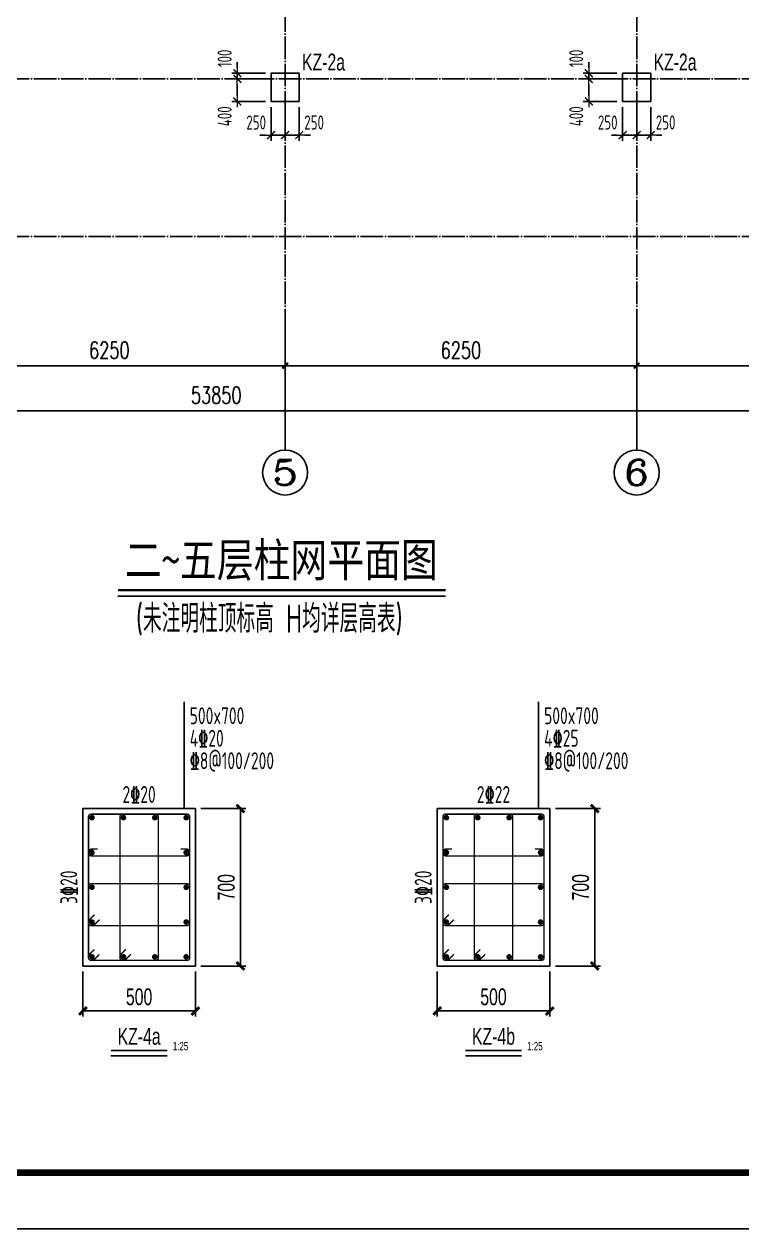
# Model space of a CAD drawing. Extents: x -441005 to 725361, y -182459 to 319313.
# Drawn here: x -6291 to 6471, y -86950 to -65526 of the extents above; entities that cross this region are included whole.
import ezdxf
from ezdxf.enums import TextEntityAlignment as Align

# ---------------------------------------------------------------- set-up
doc = ezdxf.new("R2010")
doc.units = 0
doc.header["$LTSCALE"] = 100
doc.linetypes.add('DOTE', pattern=[2.42, 2, -0.2, 0.02, -0.2])
doc.layers.get('0').update_dxf_attribs({"linetype": 'CONTINUOUS'})
doc.layers.get('Defpoints').update_dxf_attribs({"linetype": 'CONTINUOUS'})
for name, color, linetype in [('AXIS', 3, 'CONTINUOUS'), ('AXIS_TEXT', 7, 'CONTINUOUS'), ('COLU', 7, 'CONTINUOUS'), ('DOTE', 8, 'DOTE'), ('link', 6, 'CONTINUOUS'), ('outline', 7, 'CONTINUOUS'), ('REIN', 1, 'CONTINUOUS'), ('S说明&图名', 4, 'CONTINUOUS'), ('TEXT', 7, 'CONTINUOUS'), ('z-计算配筋', 7, 'CONTINUOUS'), ('z-详图标注', 3, 'CONTINUOUS'), ('图框', 7, 'CONTINUOUS')]:
    doc.layers.add(name, color=color, linetype=linetype)
doc.layers.add('COLU-平法定位', color=3, linetype='ByLayer', lineweight=18)
doc.styles.add('_TCH_AXIS', font='COMPLEX', dxfattribs={"bigfont": 'GBCBIG'})
doc.styles.add('_TCH_DIM_T3', font='simplex_.ttf', dxfattribs={"width": 0.705882, "bigfont": 'GBCBIG'})
doc.styles.add('BW_Dim', font='Bweng.shx', dxfattribs={"width": 0.7, "bigfont": 'hztxt.shx'})
doc.styles.add('BW_Label', font='Bweng.shx', dxfattribs={"width": 0.7, "bigfont": 'hztxt.shx'})
doc.styles.add('BW_Rein', font='Tssdeng.shx', dxfattribs={"width": 0.7, "bigfont": 'hztxt.shx'})
doc.styles.add('COMPLEX', font='COMPLEX')
doc.styles.add('STK', font='simhei_1.ttf')
doc.styles.add('TCCAD_Dimension', font='Tssdeng.shx', dxfattribs={"width": 0.7, "bigfont": 'hztxt.shx'})
doc.styles.add('TSSD_Rein', font='Tssdeng.shx', dxfattribs={"width": 0.7, "bigfont": '1.shx'})
doc.dimstyles.new('_TCH_ARCH&&100', dxfattribs={"dimtxt": 297.5, "dimasz": 100, "dimexe": 250, "dimexo": 300, "dimgap": 126.25, "dimtad": 1, "dimdec": 0, "dimzin": 0, "dimdsep": 46, "dimtxsty": '_TCH_DIM_T3', "dimblk": 'ARCHTICK', "dimcen": 0.09, "dimclrt": 7, "dimazin": 2, "dimtfac": 1, "dimtdec": 0, "dimtix": 1, "dimtmove": 2, "dimatfit": 3, "dimfxl": 0, "dimtolj": 1, "dimtzin": 0, "dimarcsym": 0})
doc.dimstyles.new('Cyz_25_100', dxfattribs={"dimtxt": 300, "dimasz": 100, "dimexe": 100, "dimexo": 100, "dimgap": 100, "dimtad": 1, "dimdec": 0, "dimlfac": 0.25, "dimzin": 0, "dimdsep": 46, "dimtxsty": 'BW_Dim', "dimblk": '_bwk', "dimcen": 0, "dimclrt": 7, "dimadec": 0, "dimazin": 0, "dimtfac": 1, "dimtdec": 0, "dimtix": 1, "dimtmove": 2, "dimatfit": 0, "dimfxl": 0, "dimtolj": 1, "dimtzin": 0, "dimarcsym": 0})
doc.dimstyles.new('TCCAD_100_100', dxfattribs={"dimtxt": 250, "dimasz": 100, "dimexe": 100, "dimexo": 100, "dimgap": 100, "dimtad": 1, "dimdec": 0, "dimzin": 0, "dimdsep": 46, "dimtxsty": 'TCCAD_Dimension', "dimblk": '_TCDBK100_100', "dimcen": 0, "dimclrt": 7, "dimadec": 0, "dimazin": 0, "dimtfac": 1, "dimtdec": 0, "dimtix": 1, "dimtmove": 2, "dimatfit": 3, "dimfxl": 0, "dimtolj": 1, "dimtzin": 0, "dimarcsym": 0})

# ---------------------------------------------------------------- blocks, each defined once
blk = doc.blocks.new('_AXISO')
blk.add_circle((0, 0), 0.5)
at = {"layer": 'AXIS_TEXT', "style": 'COMPLEX', "width": 1.041667}
blk.add_attdef('A', text='', height=0.56, dxfattribs=at).set_placement((-0.25, -0.28), (0.25, -0.28), align=Align.FIT)
blk = doc.blocks.new('_ArchTick')
at = {"color": 0, "linetype": 'ByBlock', "const_width": 0.4}
blk.add_lwpolyline([(-0.5, -0.5), (0.5, 0.5)], dxfattribs=at)
blk = doc.blocks.new('*D909')
at = {"layer": 'AXIS', "color": 0, "lineweight": -2}
for p, q in [((-7900, -70900), (-7900, -71850)), ((-1650, -70900), (-1650, -71850)), ((-7900, -71600), (-1650, -71600))]:
    blk.add_line(p, q, dxfattribs=at)
at = {"layer": 'Defpoints', "color": 0}
for p in [(-7900, -70600), (-1650, -70600), (-1650, -71600)]:
    blk.add_point(p, dxfattribs=at)
at = {"layer": 'AXIS', "color": 0, "lineweight": -2, "xscale": 100, "yscale": 100, "zscale": 100, "rotation": 180}
blk.add_blockref('_ArchTick', (-7900, -71600), dxfattribs=at)
at = {"layer": 'AXIS', "color": 0, "lineweight": -2, "xscale": 100, "yscale": 100, "zscale": 100}
blk.add_blockref('_ArchTick', (-1650, -71600), dxfattribs=at)
at = {"layer": 'AXIS', "color": 7, "insert": (-4775, -71325), "char_height": 297.5, "attachment_point": 5, "style": '_TCH_DIM_T3'}
blk.add_mtext('\\A1;6250', dxfattribs=at)
blk = doc.blocks.new('*D910')
at = {"layer": 'AXIS', "color": 0, "lineweight": -2}
for p, q in [((-1650, -70900), (-1650, -71850)), ((4600, -70900), (4600, -71850)), ((-1650, -71600), (4600, -71600))]:
    blk.add_line(p, q, dxfattribs=at)
at = {"layer": 'Defpoints', "color": 0}
for p in [(-1650, -70600), (4600, -70600), (4600, -71600)]:
    blk.add_point(p, dxfattribs=at)
at = {"layer": 'AXIS', "color": 0, "lineweight": -2, "xscale": 100, "yscale": 100, "zscale": 100, "rotation": 180}
blk.add_blockref('_ArchTick', (-1650, -71600), dxfattribs=at)
at = {"layer": 'AXIS', "color": 0, "lineweight": -2, "xscale": 100, "yscale": 100, "zscale": 100}
blk.add_blockref('_ArchTick', (4600, -71600), dxfattribs=at)
at = {"layer": 'AXIS', "color": 7, "insert": (1475, -71325), "char_height": 297.5, "attachment_point": 5, "style": '_TCH_DIM_T3'}
blk.add_mtext('\\A1;6250', dxfattribs=at)
blk = doc.blocks.new('*D911')
at = {"layer": 'AXIS', "color": 0, "lineweight": -2}
for p, q in [((4600, -70900), (4600, -71850)), ((10850, -70900), (10850, -71850)), ((4600, -71600), (10850, -71600))]:
    blk.add_line(p, q, dxfattribs=at)
at = {"layer": 'Defpoints', "color": 0}
for p in [(4600, -70600), (10850, -70600), (10850, -71600)]:
    blk.add_point(p, dxfattribs=at)
at = {"layer": 'AXIS', "color": 0, "lineweight": -2, "xscale": 100, "yscale": 100, "zscale": 100, "rotation": 180}
blk.add_blockref('_ArchTick', (4600, -71600), dxfattribs=at)
at = {"layer": 'AXIS', "color": 0, "lineweight": -2, "xscale": 100, "yscale": 100, "zscale": 100}
blk.add_blockref('_ArchTick', (10850, -71600), dxfattribs=at)
at = {"layer": 'AXIS', "color": 7, "insert": (7725, -71325), "char_height": 297.5, "attachment_point": 5, "style": '_TCH_DIM_T3'}
blk.add_mtext('\\A1;6250', dxfattribs=at)
blk = doc.blocks.new('*D918')
at = {"layer": 'AXIS', "color": 0, "lineweight": -2}
for p, q in [((-29800, -70900), (-29800, -72650)), ((24050, -70900), (24050, -72650)), ((-29800, -72400), (24050, -72400))]:
    blk.add_line(p, q, dxfattribs=at)
at = {"layer": 'Defpoints', "color": 0}
for p in [(-29800, -70600), (24050, -70600), (24050, -72400)]:
    blk.add_point(p, dxfattribs=at)
at = {"layer": 'AXIS', "color": 0, "lineweight": -2, "xscale": 100, "yscale": 100, "zscale": 100, "rotation": 180}
blk.add_blockref('_ArchTick', (-29800, -72400), dxfattribs=at)
at = {"layer": 'AXIS', "color": 0, "lineweight": -2, "xscale": 100, "yscale": 100, "zscale": 100}
blk.add_blockref('_ArchTick', (24050, -72400), dxfattribs=at)
at = {"layer": 'AXIS', "color": 7, "insert": (-2875, -72125), "char_height": 297.5, "attachment_point": 5, "style": '_TCH_DIM_T3'}
blk.add_mtext('\\A1;53850', dxfattribs=at)
blk = doc.blocks.new('_TCDBK100_100')
blk.add_line((-1, 0), (1, 0))
at = {"const_width": 0.25}
blk.add_lwpolyline([(-0.7, -0.7), (0.7, 0.7)], dxfattribs=at)
blk = doc.blocks.new('*D974')
at = {"layer": 'COLU-平法定位', "color": 0, "linetype": 'Continuous', "lineweight": -2}
for p, q in [((3750, -66300), (3750, -66200)), ((4250, -66400), (3650, -66400)), ((3750, -66400), (3750, -66500)), ((4250, -66500), (3650, -66500)), ((3750, -66600), (3750, -66700))]:
    blk.add_line(p, q, dxfattribs=at)
at = {"layer": 'Defpoints', "color": 0, "linetype": 'Continuous'}
for p in [(4350, -66400), (3750, -66500), (4350, -66500)]:
    blk.add_point(p, dxfattribs=at)
at = {"layer": 'COLU-平法定位', "color": 0, "linetype": 'Continuous', "lineweight": -2, "xscale": 100, "yscale": 100, "zscale": 100}
for p, rotation in [((3750, -66400), 270), ((3750, -66500), 90)]:
    blk.add_blockref('_TCDBK100_100', p, dxfattribs=dict(at, rotation=rotation))
at = {"layer": 'COLU-平法定位', "color": 7, "linetype": 'Continuous', "insert": (3525, -66135), "char_height": 250, "attachment_point": 5, "rotation": 90, "style": 'TCCAD_Dimension'}
blk.add_mtext('\\A1;100', dxfattribs=at)
blk = doc.blocks.new('*D975')
at = {"layer": 'COLU-平法定位', "color": 0, "linetype": 'Continuous', "lineweight": -2}
for p, q in [((4250, -66500), (3650, -66500)), ((3750, -66600), (3750, -66800)), ((4250, -66900), (3650, -66900))]:
    blk.add_line(p, q, dxfattribs=at)
at = {"layer": 'Defpoints', "color": 0, "linetype": 'Continuous'}
for p in [(4350, -66500), (3750, -66900), (4350, -66900)]:
    blk.add_point(p, dxfattribs=at)
at = {"layer": 'COLU-平法定位', "color": 0, "linetype": 'Continuous', "lineweight": -2, "xscale": 100, "yscale": 100, "zscale": 100}
for p, rotation in [((3750, -66500), 90), ((3750, -66900), 270)]:
    blk.add_blockref('_TCDBK100_100', p, dxfattribs=dict(at, rotation=rotation))
at = {"layer": 'COLU-平法定位', "color": 7, "linetype": 'Continuous', "insert": (3525, -67165), "char_height": 250, "attachment_point": 5, "rotation": 90, "style": 'TCCAD_Dimension'}
blk.add_mtext('\\A1;400', dxfattribs=at)
blk = doc.blocks.new('*D976')
at = {"layer": 'COLU-平法定位', "color": 0, "linetype": 'Continuous', "lineweight": -2}
for p, q in [((4600, -67000), (4600, -67600)), ((4850, -67000), (4850, -67600)), ((4500, -67500), (4400, -67500)), ((4850, -67500), (4600, -67500)), ((4950, -67500), (5050, -67500))]:
    blk.add_line(p, q, dxfattribs=at)
at = {"layer": 'Defpoints', "color": 0, "linetype": 'Continuous'}
for p in [(4600, -66900), (4850, -66900), (4600, -67500)]:
    blk.add_point(p, dxfattribs=at)
at = {"layer": 'COLU-平法定位', "color": 0, "linetype": 'Continuous', "lineweight": -2, "xscale": 100, "yscale": 100, "zscale": 100}
for p, rotation in [((4600, -67500), 2.334537313969202e-08), ((4850, -67500), 180.0000000233454)]:
    blk.add_blockref('_TCDBK100_100', p, dxfattribs=dict(at, rotation=rotation))
at = {"layer": 'COLU-平法定位', "color": 7, "linetype": 'Continuous', "insert": (5115, -67275), "char_height": 250, "attachment_point": 5, "rotation": 0, "style": 'TCCAD_Dimension'}
blk.add_mtext('\\A1;250', dxfattribs=at)
blk = doc.blocks.new('*D977')
at = {"layer": 'COLU-平法定位', "color": 0, "linetype": 'Continuous', "lineweight": -2}
for p, q in [((4350, -67000), (4350, -67600)), ((4600, -67000), (4600, -67600)), ((4250, -67500), (4150, -67500)), ((4600, -67500), (4350, -67500)), ((4700, -67500), (4800, -67500))]:
    blk.add_line(p, q, dxfattribs=at)
at = {"layer": 'Defpoints', "color": 0, "linetype": 'Continuous'}
for p in [(4350, -66900), (4600, -66900), (4350, -67500)]:
    blk.add_point(p, dxfattribs=at)
at = {"layer": 'COLU-平法定位', "color": 0, "linetype": 'Continuous', "lineweight": -2, "xscale": 100, "yscale": 100, "zscale": 100}
for p, rotation in [((4350, -67500), 2.334537313969202e-08), ((4600, -67500), 180.0000000233454)]:
    blk.add_blockref('_TCDBK100_100', p, dxfattribs=dict(at, rotation=rotation))
at = {"layer": 'COLU-平法定位', "color": 7, "linetype": 'Continuous', "insert": (4085, -67275), "char_height": 250, "attachment_point": 5, "rotation": 0, "style": 'TCCAD_Dimension'}
blk.add_mtext('\\A1;250', dxfattribs=at)
blk = doc.blocks.new('*D986')
at = {"layer": 'COLU-平法定位', "color": 0, "linetype": 'Continuous', "lineweight": -2}
for p, q in [((-2500, -66300), (-2500, -66200)), ((-2000, -66400), (-2600, -66400)), ((-2500, -66400), (-2500, -66500)), ((-2000, -66500), (-2600, -66500)), ((-2500, -66600), (-2500, -66700))]:
    blk.add_line(p, q, dxfattribs=at)
at = {"layer": 'Defpoints', "color": 0, "linetype": 'Continuous'}
for p in [(-1900, -66400), (-2500, -66500), (-1900, -66500)]:
    blk.add_point(p, dxfattribs=at)
at = {"layer": 'COLU-平法定位', "color": 0, "linetype": 'Continuous', "lineweight": -2, "xscale": 100, "yscale": 100, "zscale": 100}
for p, rotation in [((-2500, -66400), 270), ((-2500, -66500), 90)]:
    blk.add_blockref('_TCDBK100_100', p, dxfattribs=dict(at, rotation=rotation))
at = {"layer": 'COLU-平法定位', "color": 7, "linetype": 'Continuous', "insert": (-2725, -66135), "char_height": 250, "attachment_point": 5, "rotation": 90, "style": 'TCCAD_Dimension'}
blk.add_mtext('\\A1;100', dxfattribs=at)
blk = doc.blocks.new('*D987')
at = {"layer": 'COLU-平法定位', "color": 0, "linetype": 'Continuous', "lineweight": -2}
for p, q in [((-2000, -66500), (-2600, -66500)), ((-2500, -66600), (-2500, -66800)), ((-2000, -66900), (-2600, -66900))]:
    blk.add_line(p, q, dxfattribs=at)
at = {"layer": 'Defpoints', "color": 0, "linetype": 'Continuous'}
for p in [(-1900, -66500), (-2500, -66900), (-1900, -66900)]:
    blk.add_point(p, dxfattribs=at)
at = {"layer": 'COLU-平法定位', "color": 0, "linetype": 'Continuous', "lineweight": -2, "xscale": 100, "yscale": 100, "zscale": 100}
for p, rotation in [((-2500, -66500), 90), ((-2500, -66900), 270)]:
    blk.add_blockref('_TCDBK100_100', p, dxfattribs=dict(at, rotation=rotation))
at = {"layer": 'COLU-平法定位', "color": 7, "linetype": 'Continuous', "insert": (-2725, -67165), "char_height": 250, "attachment_point": 5, "rotation": 90, "style": 'TCCAD_Dimension'}
blk.add_mtext('\\A1;400', dxfattribs=at)
blk = doc.blocks.new('*D988')
at = {"layer": 'COLU-平法定位', "color": 0, "linetype": 'Continuous', "lineweight": -2}
for p, q in [((-1650, -67000), (-1650, -67600)), ((-1400, -67000), (-1400, -67600)), ((-1750, -67500), (-1850, -67500)), ((-1400, -67500), (-1650, -67500)), ((-1300, -67500), (-1200, -67500))]:
    blk.add_line(p, q, dxfattribs=at)
at = {"layer": 'Defpoints', "color": 0, "linetype": 'Continuous'}
for p in [(-1650, -66900), (-1400, -66900), (-1650, -67500)]:
    blk.add_point(p, dxfattribs=at)
at = {"layer": 'COLU-平法定位', "color": 0, "linetype": 'Continuous', "lineweight": -2, "xscale": 100, "yscale": 100, "zscale": 100}
for p, rotation in [((-1650, -67500), 2.334537313969202e-08), ((-1400, -67500), 180.0000000233454)]:
    blk.add_blockref('_TCDBK100_100', p, dxfattribs=dict(at, rotation=rotation))
at = {"layer": 'COLU-平法定位', "color": 7, "linetype": 'Continuous', "insert": (-1135, -67275), "char_height": 250, "attachment_point": 5, "rotation": 0, "style": 'TCCAD_Dimension'}
blk.add_mtext('\\A1;250', dxfattribs=at)
blk = doc.blocks.new('*D989')
at = {"layer": 'COLU-平法定位', "color": 0, "linetype": 'Continuous', "lineweight": -2}
for p, q in [((-1900, -67000), (-1900, -67600)), ((-1650, -67000), (-1650, -67600)), ((-2000, -67500), (-2100, -67500)), ((-1650, -67500), (-1900, -67500)), ((-1550, -67500), (-1450, -67500))]:
    blk.add_line(p, q, dxfattribs=at)
at = {"layer": 'Defpoints', "color": 0, "linetype": 'Continuous'}
for p in [(-1900, -66900), (-1650, -66900), (-1900, -67500)]:
    blk.add_point(p, dxfattribs=at)
at = {"layer": 'COLU-平法定位', "color": 0, "linetype": 'Continuous', "lineweight": -2, "xscale": 100, "yscale": 100, "zscale": 100}
for p, rotation in [((-1900, -67500), 2.334537313969202e-08), ((-1650, -67500), 180.0000000233454)]:
    blk.add_blockref('_TCDBK100_100', p, dxfattribs=dict(at, rotation=rotation))
at = {"layer": 'COLU-平法定位', "color": 7, "linetype": 'Continuous', "insert": (-2165, -67275), "char_height": 250, "attachment_point": 5, "rotation": 0, "style": 'TCCAD_Dimension'}
blk.add_mtext('\\A1;250', dxfattribs=at)
blk = doc.blocks.new('_bwk')
blk.add_line((-1, 0), (0, 0))
blk.add_lwpolyline([(-0.7, -0.7, 0.5, 0.5, 0), (0.7, 0.7, 0.5, 0.5, 0)], format="xyseb")
blk = doc.blocks.new('*D1200')
at = {"layer": 'Defpoints', "color": 0}
for p in [(3054, -79475), (3854, -79475), (3054, -82275)]:
    blk.add_point(p, dxfattribs=at)
at = {"layer": 'z-详图标注', "color": 0, "lineweight": -2}
for p, q in [((3154, -79475), (3954, -79475)), ((3854, -82175), (3854, -79575)), ((3154, -82275), (3954, -82275))]:
    blk.add_line(p, q, dxfattribs=at)
at = {"layer": 'z-详图标注', "color": 0, "lineweight": -2, "xscale": 100, "yscale": 100, "zscale": 100}
for p, rotation in [((3854, -79475), 90), ((3854, -82275), 270)]:
    blk.add_blockref('_bwk', p, dxfattribs=dict(at, rotation=rotation))
at = {"layer": 'z-详图标注', "color": 7, "insert": (3604, -80875), "char_height": 300, "attachment_point": 5, "rotation": 90, "style": 'BW_Dim'}
blk.add_mtext('\\A1;700', dxfattribs=at)
blk = doc.blocks.new('*D1201')
at = {"layer": 'Defpoints', "color": 0}
for p in [(1054, -82275), (3054, -82275), (3054, -83075)]:
    blk.add_point(p, dxfattribs=at)
at = {"layer": 'z-详图标注', "color": 0, "lineweight": -2}
for p, q in [((1054, -82375), (1054, -83175)), ((3054, -82375), (3054, -83175)), ((1154, -83075), (2954, -83075))]:
    blk.add_line(p, q, dxfattribs=at)
at = {"layer": 'z-详图标注', "color": 0, "lineweight": -2, "xscale": 100, "yscale": 100, "zscale": 100, "rotation": 180}
blk.add_blockref('_bwk', (1054, -83075), dxfattribs=at)
at = {"layer": 'z-详图标注', "color": 0, "lineweight": -2, "xscale": 100, "yscale": 100, "zscale": 100}
blk.add_blockref('_bwk', (3054, -83075), dxfattribs=at)
at = {"layer": 'z-详图标注', "color": 7, "insert": (2054, -82825), "char_height": 300, "attachment_point": 5, "style": 'BW_Dim'}
blk.add_mtext('\\A1;500', dxfattribs=at)
blk = doc.blocks.new('*D1202')
at = {"layer": 'Defpoints', "color": 0}
for p in [(-3246, -79475), (-2446, -79475), (-3246, -82275)]:
    blk.add_point(p, dxfattribs=at)
at = {"layer": 'z-详图标注', "color": 0, "lineweight": -2}
for p, q in [((-3146, -79475), (-2346, -79475)), ((-2446, -82175), (-2446, -79575)), ((-3146, -82275), (-2346, -82275))]:
    blk.add_line(p, q, dxfattribs=at)
at = {"layer": 'z-详图标注', "color": 0, "lineweight": -2, "xscale": 100, "yscale": 100, "zscale": 100}
for p, rotation in [((-2446, -79475), 90), ((-2446, -82275), 270)]:
    blk.add_blockref('_bwk', p, dxfattribs=dict(at, rotation=rotation))
at = {"layer": 'z-详图标注', "color": 7, "insert": (-2696, -80875), "char_height": 300, "attachment_point": 5, "rotation": 90, "style": 'BW_Dim'}
blk.add_mtext('\\A1;700', dxfattribs=at)
blk = doc.blocks.new('*D1203')
at = {"layer": 'Defpoints', "color": 0}
for p in [(-5246, -82275), (-3246, -82275), (-3246, -83075)]:
    blk.add_point(p, dxfattribs=at)
at = {"layer": 'z-详图标注', "color": 0, "lineweight": -2}
for p, q in [((-5246, -82375), (-5246, -83175)), ((-3246, -82375), (-3246, -83175)), ((-5146, -83075), (-3346, -83075))]:
    blk.add_line(p, q, dxfattribs=at)
at = {"layer": 'z-详图标注', "color": 0, "lineweight": -2, "xscale": 100, "yscale": 100, "zscale": 100, "rotation": 180}
blk.add_blockref('_bwk', (-5246, -83075), dxfattribs=at)
at = {"layer": 'z-详图标注', "color": 0, "lineweight": -2, "xscale": 100, "yscale": 100, "zscale": 100}
blk.add_blockref('_bwk', (-3246, -83075), dxfattribs=at)
at = {"layer": 'z-详图标注', "color": 7, "insert": (-4246, -82825), "char_height": 300, "attachment_point": 5, "style": 'BW_Dim'}
blk.add_mtext('\\A1;500', dxfattribs=at)
blk = doc.blocks.new('A2+1_2')
at = {"layer": '图框'}
blk.add_lwpolyline([(0, 0), (89100, 0), (89100, 42000), (0, 42000)], close=True, dxfattribs=at)
at = {"layer": '图框', "const_width": 120}
blk.add_lwpolyline([(2500, 1000), (88100, 1000), (88100, 41000), (2500, 41000)], close=True, dxfattribs=at)

msp = doc.modelspace()

# ---------------------------------------------------------------- linework, layer by layer
at = {"layer": 'AXIS'}
for p, q in [((-1650, -70600), (-1650, -73100)), ((4600, -70600), (4600, -73100))]:
    msp.add_line(p, q, dxfattribs=at)
at = {"layer": 'COLU'}
for points in [[(-1400, -66900), (-1400, -66400), (-1900, -66400), (-1900, -66900)], [(4850, -66900), (4850, -66400), (4350, -66400), (4350, -66900)]]:
    msp.add_lwpolyline(points, close=True, dxfattribs=at)
at = {"layer": 'DOTE', "ltscale": 2}
for p, q in [((-1650, -55100), (-1650, -70600)), ((4600, -55100), (4600, -70600)), ((-30800, -66500), (27400, -66500)), ((-30800, -69300), (27400, -69300))]:
    msp.add_line(p, q, dxfattribs=at)
at = {"layer": 'link', "color": 1, "const_width": 25}
for points in [[(-4951.8, -82069), (-5043.7, -82160.9, -0.1989124), (-5077.7, -82175), (-5098.2, -82175, -0.4142136), (-5146.2, -82127), (-5146.2, -79623, -0.4142136), (-5098.2, -79575), (-3394.2, -79575, -0.4142136), (-3346.2, -79623), (-3346.2, -82127, -0.4142136), (-3394.2, -82175), (-5098.2, -82175, -0.4142136), (-5146.2, -82127), (-5146.2, -82106.5, -0.1989124), (-5132.1, -82072.6), (-5040.2, -81980.6)], [(1348.7, -82069), (1256.8, -82160.9, -0.1989124), (1222.8, -82175), (1202.3, -82175, -0.4142136), (1154.3, -82127), (1154.3, -79623, -0.4142136), (1202.3, -79575), (2906.3, -79575, -0.4142136), (2954.3, -79623), (2954.3, -82127, -0.4142136), (2906.3, -82175), (1202.3, -82175, -0.4142136), (1154.3, -82127), (1154.3, -82106.5, -0.1989124), (1168.4, -82072.6), (1260.3, -81980.6)]]:
    msp.add_lwpolyline(points, format="xyb", dxfattribs=at)
at = {"layer": 'link', "const_width": 25}
for points in [[(-4393.5, -82069), (-4485.4, -82160.9, -0.1989124), (-4519.3, -82175), (-4539.8, -82175, -0.4142136), (-4587.8, -82127), (-4587.8, -79623, -0.4142136), (-4539.8, -79575), (-3952.5, -79575, -0.4142136), (-3904.5, -79623), (-3904.5, -82127, -0.4142136), (-3952.5, -82175), (-4539.8, -82175, -0.4142136), (-4587.8, -82127), (-4587.8, -82106.5, -0.1989124), (-4573.8, -82072.6), (-4481.8, -81980.6)], [(1907, -82069), (1815.1, -82160.9, -0.1989124), (1781.2, -82175), (1760.7, -82175, -0.4142136), (1712.7, -82127), (1712.7, -79623, -0.4142136), (1760.7, -79575), (2348, -79575, -0.4142136), (2396, -79623), (2396, -82127, -0.4142136), (2348, -82175), (1760.7, -82175, -0.4142136), (1712.7, -82127), (1712.7, -82106.5, -0.1989124), (1726.7, -82072.6), (1818.6, -81980.6)], [(-3508.7, -80193.8), (-3408.7, -80193.8, -1), (-3408.7, -80318.8), (-5083.7, -80318.8, -1), (-5083.7, -80193.8), (-4983.7, -80193.8)], [(2791.8, -80193.8), (2891.8, -80193.8, -1), (2891.8, -80318.8), (1216.8, -80318.8, -1), (1216.8, -80193.8), (1316.8, -80193.8)], [(-5040.2, -81361.9), (-5132.1, -81453.8, 0.1989124), (-5146.2, -81487.7), (-5146.2, -81508.3, 0.4142136), (-5098.2, -81556.3), (-3394.2, -81556.3, 0.4142136), (-3346.2, -81508.3), (-3346.2, -80860.5, 0.4142136), (-3394.2, -80812.5), (-5098.2, -80812.5, 0.4142136), (-5146.2, -80860.5), (-5146.2, -81508.3, 0.4142136), (-5098.2, -81556.3), (-5077.7, -81556.3, 0.1989124), (-5043.7, -81542.2), (-4951.8, -81450.3)], [(1260.3, -81361.9), (1168.4, -81453.8, 0.1989124), (1154.3, -81487.7), (1154.3, -81508.3, 0.4142136), (1202.3, -81556.3), (2906.3, -81556.3, 0.4142136), (2954.3, -81508.3), (2954.3, -80860.5, 0.4142136), (2906.3, -80812.5), (1202.3, -80812.5, 0.4142136), (1154.3, -80860.5), (1154.3, -81508.3, 0.4142136), (1202.3, -81556.3), (1222.8, -81556.3, 0.1989124), (1256.8, -81542.2), (1348.7, -81450.3)]]:
    msp.add_lwpolyline(points, format="xyb", dxfattribs=at)
at = {"layer": 'outline'}
for points in [[(-5246.2, -82275), (-3246.2, -82275), (-3246.2, -79475), (-5246.2, -79475)], [(1054.3, -82275), (3054.3, -82275), (3054.3, -79475), (1054.3, -79475)]]:
    msp.add_lwpolyline(points, close=True, dxfattribs=at)
at = {"layer": 'REIN', "const_width": 50}
for points in [[(-5108.7, -79637.5, 1), (-5058.7, -79637.5, 1)], [(-4550.3, -79637.5, 1), (-4500.3, -79637.5, 1)], [(-3992, -79637.5, 1), (-3942, -79637.5, 1)], [(-3433.7, -79637.5, 1), (-3383.7, -79637.5, 1)], [(1191.8, -79637.5, 1), (1241.8, -79637.5, 1)], [(1750.2, -79637.5, 1), (1800.2, -79637.5, 1)], [(2308.5, -79637.5, 1), (2358.5, -79637.5, 1)], [(2866.8, -79637.5, 1), (2916.8, -79637.5, 1)], [(-5108.7, -80256.3, 1), (-5058.7, -80256.3, 1)], [(-3433.7, -80256.3, 1), (-3383.7, -80256.3, 1)], [(1191.8, -80256.3, 1), (1241.8, -80256.3, 1)], [(2866.8, -80256.3, 1), (2916.8, -80256.3, 1)], [(-5108.7, -80875, 1), (-5058.7, -80875, 1)], [(-3433.7, -80875, 1), (-3383.7, -80875, 1)], [(1191.8, -80875, 1), (1241.8, -80875, 1)], [(2866.8, -80875, 1), (2916.8, -80875, 1)], [(-5108.7, -81493.8, 1), (-5058.7, -81493.8, 1)], [(-3433.7, -81493.8, 1), (-3383.7, -81493.8, 1)], [(1191.8, -81493.8, 1), (1241.8, -81493.8, 1)], [(2866.8, -81493.8, 1), (2916.8, -81493.8, 1)], [(-5108.7, -82112.5, 1), (-5058.7, -82112.5, 1)], [(-4550.3, -82112.5, 1), (-4500.3, -82112.5, 1)], [(-3992, -82112.5, 1), (-3942, -82112.5, 1)], [(-3433.7, -82112.5, 1), (-3383.7, -82112.5, 1)], [(1191.8, -82112.5, 1), (1241.8, -82112.5, 1)], [(1750.2, -82112.5, 1), (1800.2, -82112.5, 1)], [(2308.5, -82112.5, 1), (2358.5, -82112.5, 1)], [(2866.8, -82112.5, 1), (2916.8, -82112.5, 1)]]:
    msp.add_lwpolyline(points, format="xyb", close=True, dxfattribs=at)
at = {"layer": 'S说明&图名'}
msp.add_line((-4622.2, -75700), (1203.9, -75700), dxfattribs=at)
msp.add_lwpolyline([(-4622.2, -75592, 45, 45, 0), (1203.9, -75592, 0, 0, 0)], format="xyseb", dxfattribs=at)
at = {"layer": 'z-计算配筋'}
for p, q in [((-3446.2, -79475), (-3446.2, -77575)), ((2854.3, -79475), (2854.3, -77575)), ((-4746, -83875), (-3746.4, -83875)), ((1554.5, -83875), (2554.1, -83875))]:
    msp.add_line(p, q, dxfattribs=at)
at = {"layer": 'z-计算配筋', "const_width": 30}
for points in [[(-4746, -83775), (-3746.4, -83775)], [(1554.5, -83775), (2554.1, -83775)]]:
    msp.add_lwpolyline(points, dxfattribs=at)

# ---------------------------------------------------------------- block references
msp.add_blockref('A2+1_2', (-40300, -86950))
at = {"layer": 'AXIS'}
ref = msp.add_blockref('_AXISO', (-1650, -73500), dxfattribs=dict(at, xscale=800, yscale=800, zscale=800))
ref.add_attrib('A', '5', dxfattribs={"layer": 'AXIS_TEXT', "height": 452.5, "style": '_TCH_AXIS', "width": 1.5}).set_placement((-1876.3, -73726.3), (-1423.7, -73726.3), align=Align.FIT)
ref = msp.add_blockref('_AXISO', (4600, -73500), dxfattribs=dict(at, xscale=800, yscale=800, zscale=800))
ref.add_attrib('A', '6', dxfattribs={"layer": 'AXIS_TEXT', "height": 452.5, "style": '_TCH_AXIS', "width": 1.5}).set_placement((4373.7, -73726.3), (4826.3, -73726.3), align=Align.FIT)

# ---------------------------------------------------------------- texts
at = {"layer": 'S说明&图名', "color": 7, "linetype": 'Continuous', "style": 'STK', "width": 0.8}
msp.add_text('二~五层柱网平面图', height=600, dxfattribs=at).set_placement((-1719.2, -75353.9), align=Align.CENTER)
at = {"layer": 'S说明&图名', "style": 'TSSD_Rein', "width": 0.7}
msp.add_text('(未注明柱顶标高 H均详层高表)', height=500, dxfattribs=at).set_placement((-4301.6, -76347.6))
at = {"layer": 'TEXT', "style": 'BW_Dim', "width": 0.7}
for p in [(-1350, -66350, 0), (4900, -66350, 0)]:
    msp.add_text('KZ-2a', height=300, dxfattribs=at).set_placement(p)
at = {"layer": 'z-计算配筋', "width": 0.7}
for s, height, style, p in [('500x700', 300, 'BW_Rein', (-3346.2, -77975)), ('500x700', 300, 'BW_Rein', (2954.3, -77975)), ('4%%13220', 300, 'BW_Rein', (-3346.2, -78375)), ('4%%13225', 300, 'BW_Rein', (2954.3, -78375)), ('%%1328@100/200', 300, 'BW_Rein', (-3346.2, -78775)), ('%%1328@100/200', 300, 'BW_Rein', (2954.3, -78775)), ('1:25', 150, 'BW_Label', (-3646.4, -83775)), ('1:25', 150, 'BW_Label', (2654.1, -83775))]:
    msp.add_text(s, height=height, dxfattribs=dict(at, style=style)).set_placement(p)
for s, style, p in [('2%%13220', 'BW_Rein', (-4246.2, -79375)), ('2%%13222', 'BW_Rein', (2054.3, -79375)), ('KZ-4a', 'BW_Label', (-4246.2, -83675)), ('KZ-4b', 'BW_Label', (2054.3, -83675))]:
    msp.add_text(s, height=300, dxfattribs=dict(at, style=style)).set_placement(p, align=Align.CENTER)
at = {"layer": 'z-计算配筋', "style": 'BW_Rein', "width": 0.7}
for p in [(-5346.2, -80875), (954.3, -80875)]:
    msp.add_text('3%%13220', height=300, rotation=90, dxfattribs=at).set_placement(p, align=Align.CENTER)

# ---------------------------------------------------------------- dimensions: what is measured, and where the dimension line sits
at = {"layer": 'AXIS'}
for p1, p2, distance, picture, middle in [((-29800, -70600), (24050, -70600), -1800, '*D918', (-2875, -72125)), ((-7900, -70600), (-1650, -70600), -1000, '*D909', (-4775, -71325)), ((-1650, -70600), (4600, -70600), -1000, '*D910', (1475, -71325)), ((4600, -70600), (10850, -70600), -1000, '*D911', (7725, -71325))]:
    dim = msp.add_aligned_dim(p1=p1, p2=p2, distance=distance, dimstyle='_TCH_ARCH&&100', dxfattribs=at)
    dim.commit()
    dim.dimension.update_dxf_attribs({"geometry": picture, "text_midpoint": middle})
at = {"layer": 'COLU-平法定位', "linetype": 'Continuous'}
for base, p1, p2, angle, picture, middle in [((-2500, -66500), (-1900, -66400), (-1900, -66500), 270, '*D986', (-2725, -66135)), ((3750, -66500), (4350, -66400), (4350, -66500), 270, '*D974', (3525, -66135)), ((-2500, -66900), (-1900, -66500), (-1900, -66900), 270, '*D987', (-2725, -67165)), ((3750, -66900), (4350, -66500), (4350, -66900), 270, '*D975', (3525, -67165)), ((-1900, -67500), (-1650, -66900), (-1900, -66900), 180, '*D989', (-2165, -67275)), ((-1650, -67500), (-1400, -66900), (-1650, -66900), 180, '*D988', (-1135, -67275)), ((4350, -67500), (4600, -66900), (4350, -66900), 180, '*D977', (4085, -67275)), ((4600, -67500), (4850, -66900), (4600, -66900), 180, '*D976', (5115, -67275))]:
    dim = msp.add_linear_dim(base=base, p1=p1, p2=p2, angle=angle, dimstyle='TCCAD_100_100', dxfattribs=at)
    dim.commit()
    dim.dimension.update_dxf_attribs({"geometry": picture, "text_midpoint": middle, "dimtype": 160})
at = {"layer": 'z-详图标注'}
for base, p1, p2, picture, middle in [((-2446.2, -79475), (-3246.2, -82275), (-3246.2, -79475), '*D1202', (-2696.2, -80875)), ((3854.3, -79475), (3054.3, -82275), (3054.3, -79475), '*D1200', (3604.3, -80875))]:
    dim = msp.add_linear_dim(base=base, p1=p1, p2=p2, angle=90, dimstyle='Cyz_25_100', dxfattribs=at)
    dim.commit()
    dim.dimension.update_dxf_attribs({"geometry": picture, "text_midpoint": middle})
for base, p1, p2, picture, middle in [((-3246.2, -83075), (-5246.2, -82275), (-3246.2, -82275), '*D1203', (-4246.2, -82825)), ((3054.3, -83075), (1054.3, -82275), (3054.3, -82275), '*D1201', (2054.3, -82825))]:
    dim = msp.add_linear_dim(base=base, p1=p1, p2=p2, dimstyle='Cyz_25_100', dxfattribs=at)
    dim.commit()
    dim.dimension.update_dxf_attribs({"geometry": picture, "text_midpoint": middle})

doc.saveas('drawing.dxf')
